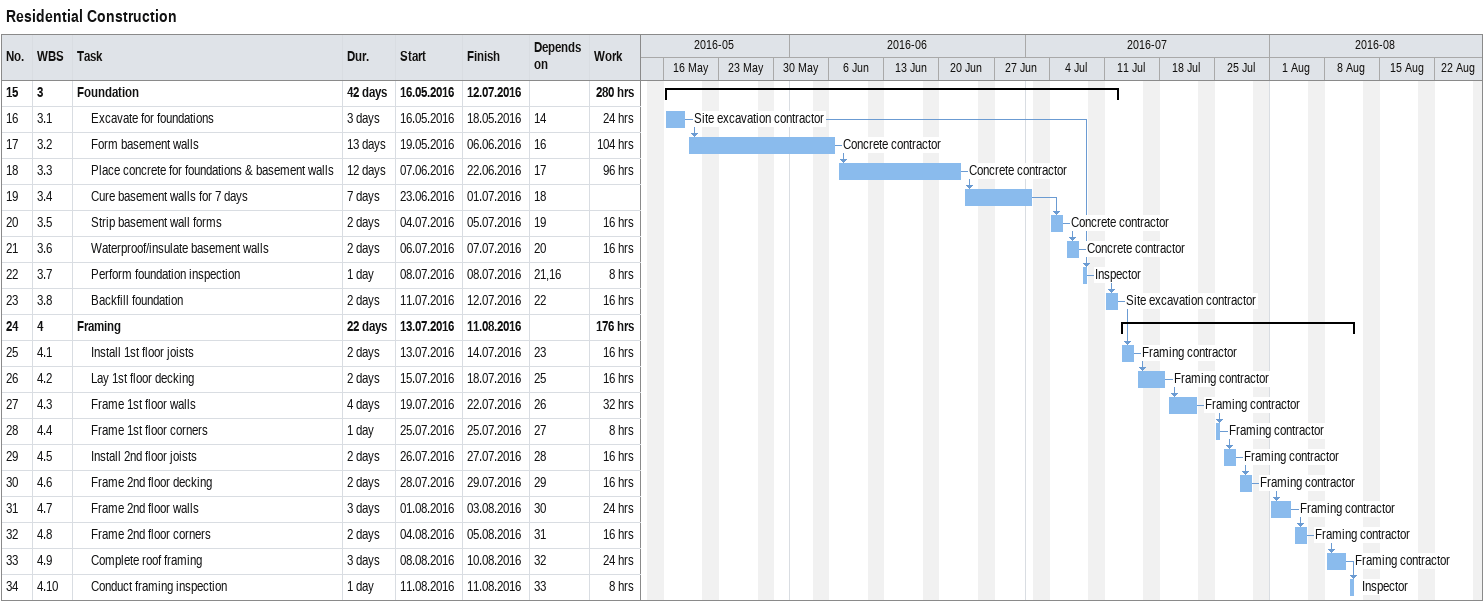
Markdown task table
Residential Construction

| ID | WBS | Task | Duration | Start | Finish | Predecessors | Resources | Work (h) |
|---|---|---|---|---|---|---|---|---|
| 15 | 3 | **Foundation** | 42d | 2016-05-16 | 2016-07-12 |  |  | 280 |
| 16 | 3.1 | Excavate for foundations | 3d | 2016-05-16 | 2016-05-18 | 14 | Site excavation contractor | 24 |
| 17 | 3.2 | Form basement walls | 13d | 2016-05-19 | 2016-06-06 | 16 | Concrete contractor | 104 |
| 18 | 3.3 | Place concrete for foundations & basement walls | 12d | 2016-06-07 | 2016-06-22 | 17 | Concrete contractor | 96 |
| 19 | 3.4 | Cure basement walls for 7 days | 7d | 2016-06-23 | 2016-07-01 | 18 |  |  |
| 20 | 3.5 | Strip basement wall forms | 2d | 2016-07-04 | 2016-07-05 | 19 | Concrete contractor | 16 |
| 21 | 3.6 | Waterproof/insulate basement walls | 2d | 2016-07-06 | 2016-07-07 | 20 | Concrete contractor | 16 |
| 22 | 3.7 | Perform foundation inspection | 1d | 2016-07-08 | 2016-07-08 | 21, 16 | Inspector | 8 |
| 23 | 3.8 | Backfill foundation | 2d | 2016-07-11 | 2016-07-12 | 22 | Site excavation contractor | 16 |
| 24 | 4 | **Framing** | 22d | 2016-07-13 | 2016-08-11 |  |  | 176 |
| 25 | 4.1 | Install 1st floor joists | 2d | 2016-07-13 | 2016-07-14 | 23 | Framing contractor | 16 |
| 26 | 4.2 | Lay 1st floor decking | 2d | 2016-07-15 | 2016-07-18 | 25 | Framing contractor | 16 |
| 27 | 4.3 | Frame 1st floor walls | 4d | 2016-07-19 | 2016-07-22 | 26 | Framing contractor | 32 |
| 28 | 4.4 | Frame 1st floor corners | 1d | 2016-07-25 | 2016-07-25 | 27 | Framing contractor | 8 |
| 29 | 4.5 | Install 2nd floor joists | 2d | 2016-07-26 | 2016-07-27 | 28 | Framing contractor | 16 |
| 30 | 4.6 | Frame 2nd floor decking | 2d | 2016-07-28 | 2016-07-29 | 29 | Framing contractor | 16 |
| 31 | 4.7 | Frame 2nd floor walls | 3d | 2016-08-01 | 2016-08-03 | 30 | Framing contractor | 24 |
| 32 | 4.8 | Frame 2nd floor corners | 2d | 2016-08-04 | 2016-08-05 | 31 | Framing contractor | 16 |
| 33 | 4.9 | Complete roof framing | 3d | 2016-08-08 | 2016-08-10 | 32 | Framing contractor | 24 |
| 34 | 4.10 | Conduct framing inspection | 1d | 2016-08-11 | 2016-08-11 | 33 | Inspector | 8 |
